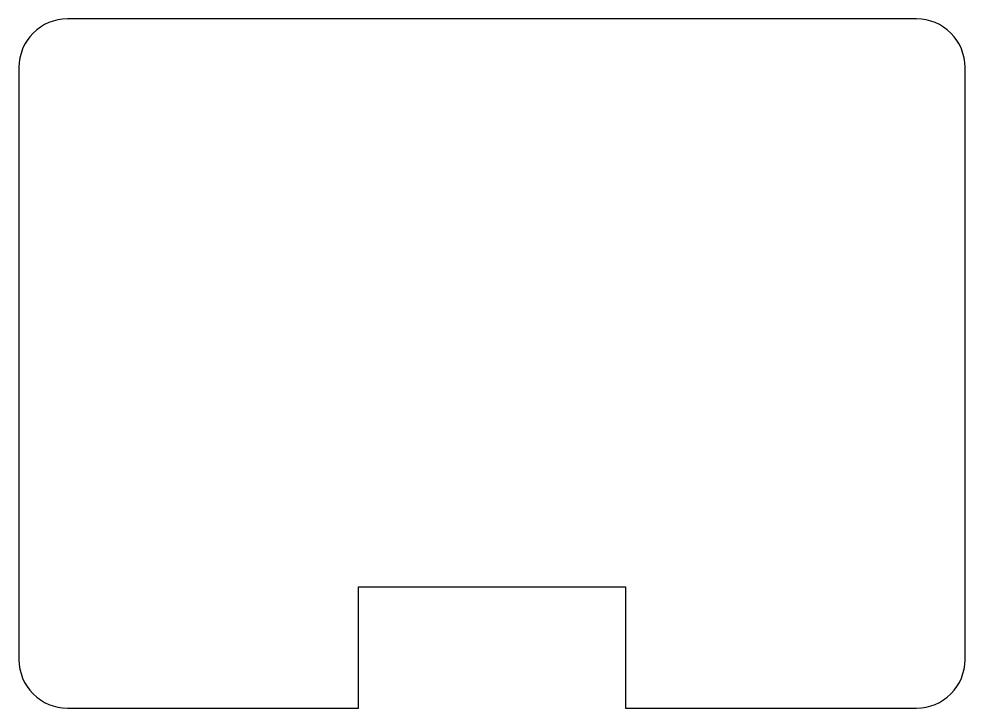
# Model space of a CAD drawing. Header units: millimetres. Extents: x -19.5 to 19.5, y -14.2 to 14.2.
import ezdxf

# ---------------------------------------------------------------- set-up
doc = ezdxf.new("R2010")
doc.units = ezdxf.units.MM

msp = doc.modelspace()

# ---------------------------------------------------------------- linework, layer by layer
msp.add_lwpolyline([(-17.5, 14.2, 0.414214), (-19.5, 12.2), (-19.5, -12.2, 0.414214), (-17.5, -14.2), (-5.5, -14.2), (-5.5, -9.2), (5.5, -9.2), (5.5, -14.2), (17.5, -14.2, 0.414214), (19.5, -12.2), (19.5, 12.2, 0.414214), (17.5, 14.2)], format="xyb", close=True)

doc.saveas('drawing.dxf')
